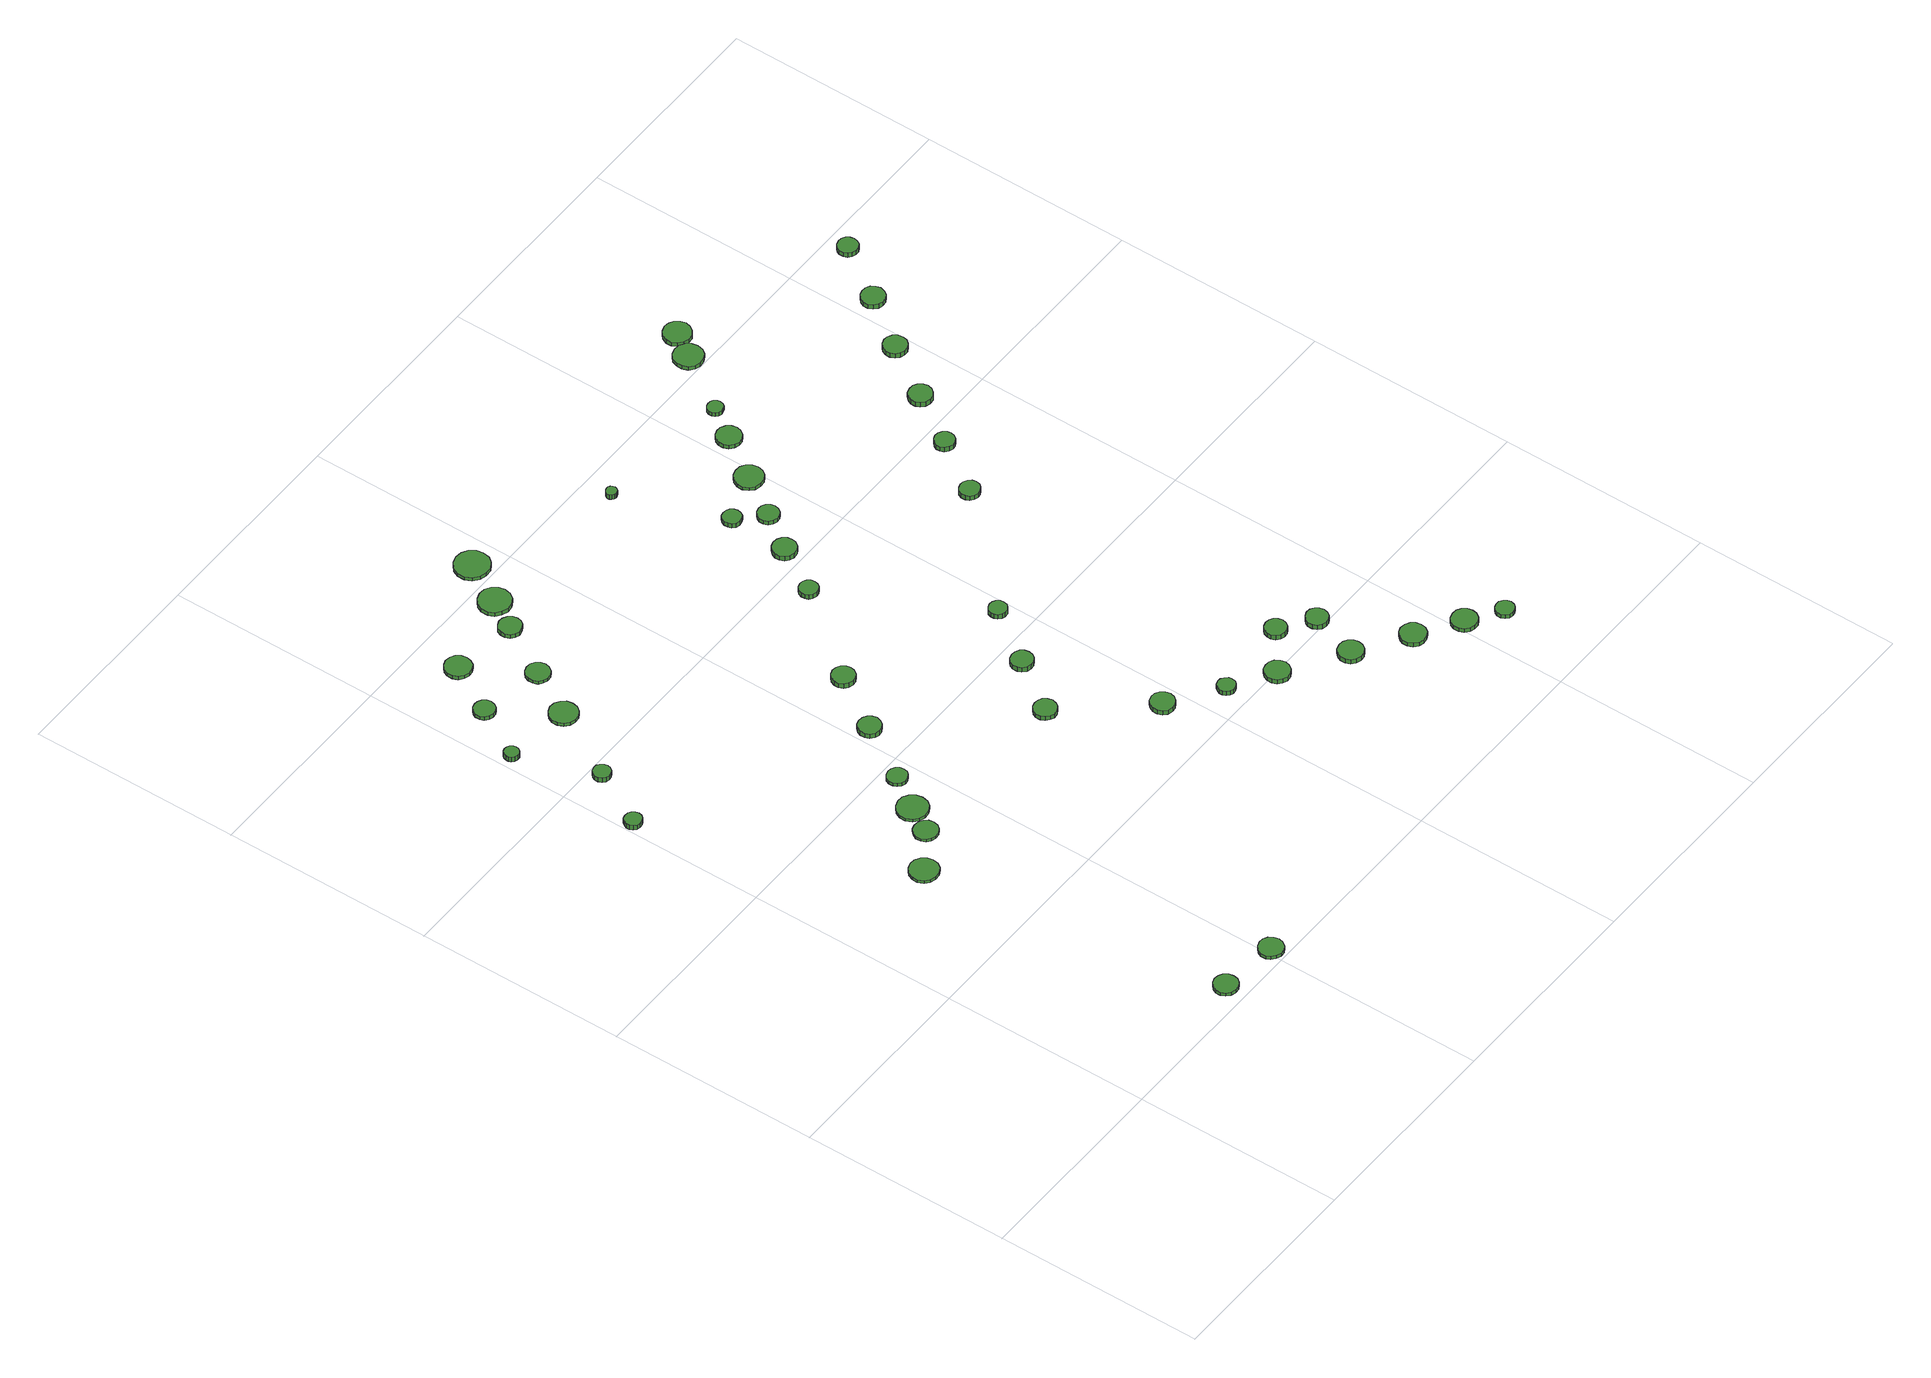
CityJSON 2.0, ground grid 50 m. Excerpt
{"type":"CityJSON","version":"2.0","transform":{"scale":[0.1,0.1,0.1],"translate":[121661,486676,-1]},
"CityObjects":{
"tree1":{"type":"SolitaryVegetationObject","attributes":{"function":"something"},"geometry":[{"type":"MultiSurface","lod":"1","boundaries":[[[0,1,2,3,4,5,6,7,8,9,10,11,12,13,14]],[[15,16,17,18,19,20,21,22,23,24,25,26,27,28,29]],[[0,29,28,1]],[[1,28,27,2]],[[2,27,26,3]],[[3,26,25,4]],[[4,25,24,5]],[[5,24,23,6]],[[6,23,22,7]],[[7,22,21,8]],[[8,21,20,9]],[[9,20,19,10]],[[10,19,18,11]],[[11,18,17,12]],[[12,17,16,13]],[[13,16,15,14]],[[14,15,29,0]]]}]},
"tree2":{"type":"SolitaryVegetationObject","attributes":{"function":"something"},"geometry":[{"type":"MultiSurface","lod":"1","boundaries":[[[30,31,32,33,34,35,36,37,38,39,40,41,42,43,44]],[[45,46,47,48,49,50,51,52,53,54,55,56,57,58,59]],[[30,59,58,31]],[[31,58,57,32]],[[32,57,56,33]],[[33,56,55,34]],[[34,55,54,35]],[[35,54,53,36]],[[36,53,52,37]],[[37,52,51,38]],[[38,51,50,39]],[[39,50,49,40]],[[40,49,48,41]],[[41,48,47,42]],[[42,47,46,43]],[[43,46,45,44]],[[44,45,59,30]]]}]},
"tree3":{"type":"SolitaryVegetationObject","attributes":{"function":"something"},"geometry":[{"type":"MultiSurface","lod":"1","boundaries":[[[60,61,62,63,64,65,66,67,68,69,70,71,72,73,74]],[[75,76,77,78,79,80,81,82,83,84,85,86,87,88,89]],[[60,89,88,61]],[[61,88,87,62]],[[62,87,86,63]],[[63,86,85,64]],[[64,85,84,65]],[[65,84,83,66]],[[66,83,82,67]],[[67,82,81,68]],[[68,81,80,69]],[[69,80,79,70]],[[70,79,78,71]],[[71,78,77,72]],[[72,77,76,73]],[[73,76,75,74]],[[74,75,89,60]]]}]},
"tree4":{"type":"SolitaryVegetationObject","attributes":{"function":"something"},"geometry":[{"type":"MultiSurface","lod":"1","boundaries":[[[90,91,92,93,94,95,96,97,98,99,100,101,102,103,104]],[[105,106,107,108,109,110,111,112,113,114,115,116,117,118,119]],[[90,119,118,91]],[[91,118,117,92]],[[92,117,116,93]],[[93,116,115,94]],[[94,115,114,95]],[[95,114,113,96]],[[96,113,112,97]],[[97,112,111,98]],[[98,111,110,99]],[[99,110,109,100]],[[100,109,108,101]],[[101,108,107,102]],[[102,107,106,103]],[[103,106,105,104]],[[104,105,119,90]]]}]},
"tree5":{"type":"SolitaryVegetationObject","attributes":{"function":"something"},"geometry":[{"type":"MultiSurface","lod":"1","boundaries":[[[120,121,122,123,124,125,126,127,128,129,130,131,132,133,134]],[[135,136,137,138,139,140,141,142,143,144,145,146,147,148,149]],[[120,149,148,121]],[[121,148,147,122]],[[122,147,146,123]],[[123,146,145,124]],[[124,145,144,125]],[[125,144,143,126]],[[126,143,142,127]],[[127,142,141,128]],[[128,141,140,129]],[[129,140,139,130]],[[130,139,138,131]],[[131,138,137,132]],[[132,137,136,133]],[[133,136,135,134]],[[134,135,149,120]]]}]},
"tree6":{"type":"SolitaryVegetationObject","attributes":{"function":"something"},"geometry":[{"type":"MultiSurface","lod":"1","boundaries":[[[150,151,152,153,154,155,156,157,158,159,160,161,162,163,164]],[[165,166,167,168,169,170,171,172,173,174,175,176,177,178,179]],[[150,179,178,151]],[[151,178,177,152]],[[152,177,176,153]],[[153,176,175,154]],[[154,175,174,155]],[[155,174,173,156]],[[156,173,172,157]],[[157,172,171,158]],[[158,171,170,159]],[[159,170,169,160]],[[160,169,168,161]],[[161,168,167,162]],[[162,167,166,163]],[[163,166,165,164]],[[164,165,179,150]]]}]},
"tree7":{"type":"SolitaryVegetationObject","attributes":{"function":"something"},"geometry":[{"type":"MultiSurface","lod":"1","boundaries":[[[180,181,182,183,184,185,186,187,188,189,190,191,192,193,194]],[[195,196,197,198,199,200,201,202,203,204,205,206,207,208,209]],[[180,209,208,181]],[[181,208,207,182]],[[182,207,206,183]],[[183,206,205,184]],[[184,205,204,185]],[[185,204,203,186]],[[186,203,202,187]],[[187,202,201,188]],[[188,201,200,189]],[[189,200,199,190]],[[190,199,198,191]],[[191,198,197,192]],[[192,197,196,193]],[[193,196,195,194]],[[194,195,209,180]]]}]},
"tree8":{"type":"SolitaryVegetationObject","attributes":{"function":"something"},"geometry":[{"type":"MultiSurface","lod":"1","boundaries":[[[210,211,212,213,214,215,216,217,218,219,220,221,222,223,224]],[[225,226,227,228,229,230,231,232,233,234,235,236,237,238,239]],[[210,239,238,211]],[[211,238,237,212]],[[212,237,236,213]],[[213,236,235,214]],[[214,235,234,215]],[[215,234,233,216]],[[216,233,232,217]],[[217,232,231,218]],[[218,231,230,219]],[[219,230,229,220]],[[220,229,228,221]],[[221,228,227,222]],[[222,227,226,223]],[[223,226,225,224]],[[224,225,239,210]]]}]},
"tree9":{"type":"SolitaryVegetationObject","attributes":{"function":"something"},"geometry":[{"type":"MultiSurface","lod":"1","boundaries":[[[240,241,242,243,244,245,246,247,248,249,250,251,252,253,254]],[[255,256,257,258,259,260,261,262,263,264,265,266,267,268,269]],[[240,269,268,241]],[[241,268,267,242]],[[242,267,266,243]],[[243,266,265,244]],[[244,265,264,245]],[[245,264,263,246]],[[246,263,262,247]],[[247,262,261,248]],[[248,261,260,249]],[[249,260,259,250]],[[250,259,258,251]],[[251,258,257,252]],[[252,257,256,253]],[[253,256,255,254]],[[254,255,269,240]]]}]},
"tree10":{"type":"SolitaryVegetationObject","attributes":{"function":"something"},"geometry":[{"type":"MultiSurface","lod":"1","boundaries":[[[270,271,272,273,274,275,276,277,278,279,280,281,282,283,284]],[[285,286,287,288,289,290,291,292,293,294,295,296,297,298,299]],[[270,299,298,271]],[[271,298,297,272]],[[272,297,296,273]],[[273,296,295,274]],[[274,295,294,275]],[[275,294,293,276]],[[276,293,292,277]],[[277,292,291,278]],[[278,291,290,279]],[[279,290,289,280]],[[280,289,288,281]],[[281,288,287,282]],[[282,287,286,283]],[[283,286,285,284]],[[284,285,299,270]]]}]},
"tree11":{"type":"SolitaryVegetationObject","attributes":{"function":"something"},"geometry":[{"type":"MultiSurface","lod":"1","boundaries":[[[300,301,302,303,304,305,306,307,308,309,310,311,312,313,314]],[[315,316,317,318,319,320,321,322,323,324,325,326,327,328,329]],[[300,329,328,301]],[[301,328,327,302]],[[302,327,326,303]],[[303,326,325,304]],[[304,325,324,305]],[[305,324,323,306]],[[306,323,322,307]],[[307,322,321,308]],[[308,321,320,309]],[[309,320,319,310]],[[310,319,318,311]],[[311,318,317,312]],[[312,317,316,313]],[[313,316,315,314]],[[314,315,329,300]]]}]},
"tree12":{"type":"SolitaryVegetationObject","attributes":{"function":"something"},"geometry":[{"type":"MultiSurface","lod":"1","boundaries":[[[330,331,332,333,334,335,336,337,338,339,340,341,342,343,344]],[[345,346,347,348,349,350,351,352,353,354,355,356,357,358,359]],[[330,359,358,331]],[[331,358,357,332]],[[332,357,356,333]],[[333,356,355,334]],[[334,355,354,335]],[[335,354,353,336]],[[336,353,352,337]],[[337,352,351,338]],[[338,351,350,339]],[[339,350,349,340]],[[340,349,348,341]],[[341,348,347,342]],[[342,347,346,343]],[[343,346,345,344]],[[344,345,359,330]]]}]},
"tree13":{"type":"SolitaryVegetationObject","attributes":{"function":"something"},"geometry":[{"type":"MultiSurface","lod":"1","boundaries":[[[360,361,362,363,364,365,366,367,368,369,370,371,372,373,374]],[[375,376,377,378,379,380,381,382,383,384,385,386,387,388,389]],[[360,389,388,361]],[[361,388,387,362]],[[362,387,386,363]],[[363,386,385,364]],[[364,385,384,365]],[[365,384,383,366]],[[366,383,382,367]],[[367,382,381,368]],[[368,381,380,369]],[[369,380,379,370]],[[370,379,378,371]],[[371,378,377,372]],[[372,377,376,373]],[[373,376,375,374]],[[374,375,389,360]]]}]},
"tree14":{"type":"SolitaryVegetationObject","attributes":{"function":"something"},"geometry":[{"type":"MultiSurface","lod":"1","boundaries":[[[390,391,392,393,394,395,396,397,398,399,400,401,402,403,404]],[[405,406,407,408,409,410,411,412,413,414,415,416,417,418,419]],[[390,419,418,391]],[[391,418,417,392]],[[392,417,416,393]],[[393,416,415,394]],[[394,415,414,395]],[[395,414,413,396]],[[396,413,412,397]],[[397,412,411,398]],[[398,411,410,399]],[[399,410,409,400]],[[400,409,408,401]],[[401,408,407,402]],[[402,407,406,403]],[[403,406,405,404]],[[404,405,419,390]]]}]},
"tree15":{"type":"SolitaryVegetationObject","attributes":{"function":"something"},"geometry":[{"type":"MultiSurface","lod":"1","boundaries":[[[420,421,422,423,424,425,426,427,428,429,430,431,432,433,434]],[[435,436,437,438,439,440,441,442,443,444,445,446,447,448,449]],[[420,449,448,421]],[[421,448,447,422]],[[422,447,446,423]],[[423,446,445,424]],[[424,445,444,425]],[[425,444,443,426]],[[426,443,442,427]],[[427,442,441,428]],[[428,441,440,429]],[[429,440,439,430]],[[430,439,438,431]],[[431,438,437,432]],[[432,437,436,433]],[[433,436,435,434]],[[434,435,449,420]]]}]},
"tree16":{"type":"SolitaryVegetationObject","attributes":{"function":"something"},"geometry":[{"type":"MultiSurface","lod":"1","boundaries":[[[450,451,452,453,454,455,456,457,458,459,460,461,462,463,464]],[[465,466,467,468,469,470,471,472,473,474,475,476,477,478,479]],[[450,479,478,451]],[[451,478,477,452]],[[452,477,476,453]],[[453,476,475,454]],[[454,475,474,455]],[[455,474,473,456]],[[456,473,472,457]],[[457,472,471,458]],[[458,471,470,459]],[[459,470,469,460]],[[460,469,468,461]],[[461,468,467,462]],[[462,467,466,463]],[[463,466,465,464]],[[464,465,479,450]]]}]},
"tree17":{"type":"SolitaryVegetationObject","attributes":{"function":"something"},"geometry":[{"type":"MultiSurface","lod":"1","boundaries":[[[480,481,482,483,484,485,486,487,488,489,490,491,492,493,494]],[[495,496,497,498,499,500,501,502,503,504,505,506,507,508,509]],[[480,509,508,481]],[[481,508,507,482]],[[482,507,506,483]],[[483,506,505,484]],[[484,505,504,485]],[[485,504,503,486]],[[486,503,502,487]],[[487,502,501,488]],[[488,501,500,489]],[[489,500,499,490]],[[490,499,498,491]],[[491,498,497,492]],[[492,497,496,493]],[[493,496,495,494]],[[494,495,509,480]]]}]},
"tree18":{"type":"SolitaryVegetationObject","attributes":{"function":"something"},"geometry":[{"type":"MultiSurface","lod":"1","boundaries":[[[510,511,512,513,514,515,516,517,518,519,520,521,522,523,524]],[[525,526,527,528,529,530,531,532,533,534,535,536,537,538,539]],[[510,539,538,511]],[[511,538,537,512]],[[512,537,536,513]],[[513,536,535,514]],[[514,535,534,515]],[[515,534,533,516]],[[516,533,532,517]],[[517,532,531,518]],[[518,531,530,519]],[[519,530,529,520]],[[520,529,528,521]],[[521,528,527,522]],[[522,527,526,523]],[[523,526,525,524]],[[524,525,539,510]]]}]},
"tree19":{"type":"SolitaryVegetationObject","attributes":{"function":"something"},"geometry":[{"type":"MultiSurface","lod":"1","boundaries":[[[540,541,542,543,544,545,546,547,548,549,550,551,552,553,554]],[[555,556,557,558,559,560,561,562,563,564,565,566,567,568,569]],[[540,569,568,541]],[[541,568,567,542]],[[542,567,566,543]],[[543,566,565,544]],[[544,565,564,545]],[[545,564,563,546]],[[546,563,562,547]],[[547,562,561,548]],[[548,561,560,549]],[[549,560,559,550]],[[550,559,558,551]],[[551,558,557,552]],[[552,557,556,553]],[[553,556,555,554]],[[554,555,569,540]]]}]},
"tree20":{"type":"SolitaryVegetationObject","attributes":{"function":"something"},"geometry":[{"type":"MultiSurface","lod":"1","boundaries":[[[570,571,572,573,574,575,576,577,578,579,580,581,582,583,584]],[[585,586,587,588,589,590,591,592,593,594,595,596,597,598,599]],[[570,599,598,571]],[[571,598,597,572]],[[572,597,596,573]],[[573,596,595,574]],[[574,595,594,575]],[[575,594,593,576]],[[576,593,592,577]],[[577,592,591,578]],[[578,591,590,579]],[[579,590,589,580]],[[580,589,588,581]],[[581,588,587,582]],[[582,587,586,583]],[[583,586,585,584]],[[584,585,599,570]]]}]},
"tree21":{"type":"SolitaryVegetationObject","attributes":{"function":"something"},"geometry":[{"type":"MultiSurface","lod":"1","boundaries":[[[600,601,602,603,604,605,606,607,608,609,610,611,612,613,614]],[[615,616,617,618,619,620,621,622,623,624,625,626,627,628,629]],[[600,629,628,601]],[[601,628,627,602]],[[602,627,626,603]],[[603,626,625,604]],[[604,625,624,605]],[[605,624,623,606]],[[606,623,622,607]],[[607,622,621,608]],[[608,621,620,609]],[[609,620,619,610]],[[610,619,618,611]],[[611,618,617,612]],[[612,617,616,613]],[[613,616,615,614]],[[614,615,629,600]]]}]},
"tree22":{"type":"SolitaryVegetationObject","attributes":{"function":"something"},"geometry":[{"type":"MultiSurface","lod":"1","boundaries":[[[630,631,632,633,634,635,636,637,638,639,640,641,642,643,644]],[[645,646,647,648,649,650,651,652,653,654,655,656,657,658,659]],[[630,659,658,631]],[[631,658,657,632]],[[632,657,656,633]],[[633,656,655,634]],[[634,655,654,635]],[[635,654,653,636]],[[636,653,652,637]],[[637,652,651,638]],[[638,651,650,639]],[[639,650,649,640]],[[640,649,648,641]],[[641,648,647,642]],[[642,647,646,643]],[[643,646,645,644]],[[644,645,659,630]]]}]},
"tree23":{"type":"SolitaryVegetationObject","attributes":{"function":"something"},"geometry":[{"type":"MultiSurface","lod":"1","boundaries":[[[660,661,662,663,664,665,666,667,668,669,670,671,672,673,674]],[[675,676,677,678,679,680,681,682,683,684,685,686,687,688,689]],[[660,689,688,661]],[[661,688,687,662]],[[662,687,686,663]],[[663,686,685,664]],[[664,685,684,665]],[[665,684,683,666]],[[666,683,682,667]],[[667,682,681,668]],[[668,681,680,669]],[[669,680,679,670]],[[670,679,678,671]],[[671,678,677,672]],[[672,677,676,673]],[[673,676,675,674]],[[674,675,689,660]]]}]},
"tree24":{"type":"SolitaryVegetationObject","attributes":{"function":"something"},"geometry":[{"type":"MultiSurface","lod":"1","boundaries":[[[690,691,692,693,694,695,696,697,698,699,700,701,702,703,704]],[[705,706,707,708,709,710,711,712,713,714,715,716,717,718,719]],[[690,719,718,691]],[[691,718,717,692]],[[692,717,716,693]],[[693,716,715,694]],[[694,715,714,695]],[[695,714,713,696]],[[696,713,712,697]],[[697,712,711,698]],[[698,711,710,699]],[[699,710,709,700]],[[700,709,708,701]],[[701,708,707,702]],[[702,707,706,703]],[[703,706,705,704]],[[704,705,719,690]]]}]},
"tree25":{"type":"SolitaryVegetationObject","attributes":{"function":"something"},"geometry":[{"type":"MultiSurface","lod":"1","boundaries":[[[720,721,722,723,724,725,726,727,728,729,730,731,732,733,734]],[[735,736,737,738,739,740,741,742,743,744,745,746,747,748,749]],[[720,749,748,721]],[[721,748,747,722]],[[722,747,746,723]],[[723,746,745,724]],[[724,745,744,725]],[[725,744,743,726]],[[726,743,742,727]],[[727,742,741,728]],[[728,741,740,729]],[[729,740,739,730]],[[730,739,738,731]],[[731,738,737,732]],[[732,737,736,733]],[[733,736,735,734]],[[734,735,749,720]]]}]},
"tree26":{"type":"SolitaryVegetationObject","attributes":{"function":"something"},"geometry":[{"type":"MultiSurface","lod":"1","boundaries":[[[750,751,752,753,754,755,756,757,758,759,760,761,762,763,764]],[[765,766,767,768,769,770,771,772,773,774,775,776,777,778,779]],[[750,779,778,751]],[[751,778,777,752]],[[752,777,776,753]],[[753,776,775,754]],[[754,775,774,755]],[[755,774,773,756]],[[756,773,772,757]],[[757,772,771,758]],[[758,771,770,759]],[[759,770,769,760]],[[760,769,768,761]],[[761,768,767,762]],[[762,767,766,763]],[[763,766,765,764]],[[764,765,779,750]]]}]},
"tree27":{"type":"SolitaryVegetationObject","attributes":{"function":"something"},"geometry":[{"type":"MultiSurface","lod":"1","boundaries":[[[780,781,782,783,784,785,786,787,788,789,790,791,792,793,794]],[[795,796,797,798,799,800,801,802,803,804,805,806,807,808,809]],[[780,809,808,781]],[[781,808,807,782]],[[782,807,806,783]],[[783,806,805,784]],[[784,805,804,785]],[[785,804,803,786]],[[786,803,802,787]],[[787,802,801,788]],[[788,801,800,789]],[[789,800,799,790]],[[790,799,798,791]],[[791,798,797,792]],[[792,797,796,793]],[[793,796,795,794]],[[794,795,809,780]]]}]},
"tree28":{"type":"SolitaryVegetationObject","attributes":{"function":"something"},"geometry":[{"type":"MultiSurface","lod":"1","boundaries":[[[810,811,812,813,814,815,816,817,818,819,820,821,822,823,824]],[[825,826,827,828,829,830,831,832,833,834,835,836,837,838,839]],[[810,839,838,811]],[[811,838,837,812]],[[812,837,836,813]],[[813,836,835,814]],[[814,835,834,815]],[[815,834,833,816]],[[816,833,832,817]],[[817,832,831,818]],[[818,831,830,819]],[[819,830,829,820]],[[820,829,828,821]],[[821,828,827,822]],[[822,827,826,823]],[[823,826,825,824]],[[824,825,839,810]]]}]},
"tree29":{"type":"SolitaryVegetationObject","attributes":{"function":"something"},"geometry":[{"type":"MultiSurface","lod":"1","boundaries":[[[840,841,842,843,844,845,846,847,848,849,850,851,852,853,854]],[[855,856,857,858,859,860,861,862,863,864,865,866,867,868,869]],[[840,869,868,841]],[[841,868,867,842]],[[842,867,866,843]],[[843,866,865,844]],[[844,865,864,845]],[[845,864,863,846]],[[846,863,862,847]],[[847,862,861,848]],[[848,861,860,849]],[[849,860,859,850]],[[850,859,858,851]],[[851,858,857,852]],[[852,857,856,853]],[[853,856,855,854]],[[854,855,869,840]]]}]},
"tree30":{"type":"SolitaryVegetationObject","attributes":{"function":"something"},"geometry":[{"type":"MultiSurface","lod":"1","boundaries":[[[870,871,872,873,874,875,876,877,878,879,880,881,882,883,884]],[[885,886,887,888,889,890,891,892,893,894,895,896,897,898,899]],[[870,899,898,871]],[[871,898,897,872]],[[872,897,896,873]],[[873,896,895,874]],[[874,895,894,875]],[[875,894,893,876]],[[876,893,892,877]],[[877,892,891,878]],[[878,891,890,879]],[[879,890,889,880]],[[880,889,888,881]],[[881,888,887,882]],[[882,887,886,883]],[[883,886,885,884]],[[884,885,899,870]]]}]},
"tree31":{"type":"SolitaryVegetationObject","attributes":{"function":"something"},"geometry":[{"type":"MultiSurface","lod":"1","boundaries":[[[900,901,902,903,904,905,906,907,908,909,910,911,912,913,914]],[[915,916,917,918,919,920,921,922,923,924,925,926,927,928,929]],[[900,929,928,901]],[[901,928,927,902]],[[902,927,926,903]],[[903,926,925,904]],[[904,925,924,905]],[[905,924,923,906]],[[906,923,922,907]],[[907,922,921,908]],[[908,921,920,909]],[[909,920,919,910]],[[910,919,918,911]],[[911,918,917,912]],[[912,917,916,913]],[[913,916,915,914]],[[914,915,929,900]]]}]},
"tree32":{"type":"SolitaryVegetationObject","attributes":{"function":"something"},"geometry":[{"type":"MultiSurface","lod":"1","boundaries":[[[930,931,932,933,934,935,936,937,938,939,940,941,942,943,944]],[[945,946,947,948,949,950,951,952,953,954,955,956,957,958,959]],[[930,959,958,931]],[[931,958,957,932]],[[932,957,956,933]],[[933,956,955,934]],[[934,955,954,935]],[[935,954,953,936]],[[936,953,952,937]],[[937,952,951,938]],[[938,951,950,939]],[[939,950,949,940]],[[940,949,948,941]],[[941,948,947,942]],[[942,947,946,943]],[[943,946,945,944]],[[944,945,959,930]]]}]},
"tree33":{"type":"SolitaryVegetationObject","attributes":{"function":"something"},"geometry":[{"type":"MultiSurface","lod":"1","boundaries":[[[960,961,962,963,964,965,966,967,968,969,970,971,972,973,974]],[[975,976,977,978,979,980,981,982,983,984,985,986,987,988,989]],[[960,989,988,961]],[[961,988,987,962]],[[962,987,986,963]],[[963,986,985,964]],[[964,985,984,965]],[[965,984,983,966]],[[966,983,982,967]],[[967,982,981,968]],[[968,981,980,969]],[[969,980,979,970]],[[970,979,978,971]],[[971,978,977,972]],[[972,977,976,973]],[[973,976,975,974]],[[974,975,989,960]]]}]},
"tree34":{"type":"SolitaryVegetationObject","attributes":{"function":"something"},"geometry":[{"type":"MultiSurface","lod":"1","boundaries":[[[990,991,992,993,994,995,996,997,998,999,1000,1001,1002,1003,1004]],[[1005,1006,1007,1008,1009,1010,1011,1012,1013,1014,1015,1016,1017,1018,1019]],[[990,1019,1018,991]],[[991,1018,1017,992]],[[992,1017,1016,993]],[[993,1016,1015,994]],[[994,1015,1014,995]],[[995,1014,1013,996]],[[996,1013,1012,997]],[[997,1012,1011,998]],[[998,1011,1010,999]],[[999,1010,1009,1000]],[[1000,1009,1008,1001]],[[1001,1008,1007,1002]],[[1002,1007,1006,1003]],[[1003,1006,1005,1004]],[[1004,1005,1019,990]]]}]},
"tree35":{"type":"SolitaryVegetationObject","attributes":{"function":"something"},"geometry":[{"type":"MultiSurface","lod":"1","boundaries":[[[1020,1021,1022,1023,1024,1025,1026,1027,1028,1029,1030,1031,1032,1033,1034]],[[1035,1036,1037,1038,1039,1040,1041,1042,1043,1044,1045,1046,1047,1048,1049]],[[1020,1049,1048,1021]],[[1021,1048,1047,1022]],[[1022,1047,1046,1023]],[[1023,1046,1045,1024]],[[1024,1045,1044,1025]],[[1025,1044,1043,1026]],[[1026,1043,1042,1027]],[[1027,1042,1041,1028]],[[1028,1041,1040,1029]],[[1029,1040,1039,1030]],[[1030,1039,1038,1031]],[[1031,1038,1037,1032]],[[1032,1037,1036,1033]],[[1033,1036,1035,1034]],[[1034,1035,1049,1020]]]}]},
"tree36":{"type":"SolitaryVegetationObject","attributes":{"function":"something"},"geometry":[{"type":"MultiSurface","lod":"1","boundaries":[[[1050,1051,1052,1053,1054,1055,1056,1057,1058,1059,1060,1061,1062,1063,1064]],[[1065,1066,1067,1068,1069,1070,1071,1072,1073,1074,1075,1076,1077,1078,1079]],[[1050,1079,1078,1051]],[[1051,1078,1077,1052]],[[1052,1077,1076,1053]],[[1053,1076,1075,1054]],[[1054,1075,1074,1055]],[[1055,1074,1073,1056]],[[1056,1073,1072,1057]],[[1057,1072,1071,1058]],[[1058,1071,1070,1059]],[[1059,1070,1069,1060]],[[1060,1069,1068,1061]],[[1061,1068,1067,1062]],[[1062,1067,1066,1063]],[[1063,1066,1065,1064]],[[1064,1065,1079,1050]]]}]},
"tree37":{"type":"SolitaryVegetationObject","attributes":{"function":"something"},"geometry":[{"type":"MultiSurface","lod":"1","boundaries":[[[1080,1081,1082,1083,1084,1085,1086,1087,1088,1089,1090,1091,1092,1093,1094]],[[1095,1096,1097,1098,1099,1100,1101,1102,1103,1104,1105,1106,1107,1108,1109]],[[1080,1109,1108,1081]],[[1081,1108,1107,1082]],[[1082,1107,1106,1083]],[[1083,1106,1105,1084]],[[1084,1105,1104,1085]],[[1085,1104,1103,1086]],[[1086,1103,1102,1087]],[[1087,1102,1101,1088]],[[1088,1101,1100,1089]],[[1089,1100,1099,1090]],[[1090,1099,1098,1091]],[[1091,1098,1097,1092]],[[1092,1097,1096,1093]],[[1093,1096,1095,1094]],[[1094,1095,1109,1080]]]}]},
"tree38":{"type":"SolitaryVegetationObject","attributes":{"function":"something"},"geometry":[{"type":"MultiSurface","lod":"1","boundaries":[[[1110,1111,1112,1113,1114,1115,1116,1117,1118,1119,1120,1121,1122,1123,1124]],[[1125,1126,1127,1128,1129,1130,1131,1132,1133,1134,1135,1136,1137,1138,1139]],[[1110,1139,1138,1111]],[[1111,1138,1137,1112]],[[1112,1137,1136,1113]],[[1113,1136,1135,1114]],[[1114,1135,1134,1115]],[[1115,1134,1133,1116]],[[1116,1133,1132,1117]],[[1117,1132,1131,1118]],[[1118,1131,1130,1119]],[[1119,1130,1129,1120]],[[1120,1129,1128,1121]],[[1121,1128,1127,1122]],[[1122,1127,1126,1123]],[[1123,1126,1125,1124]],[[1124,1125,1139,1110]]]}]},
"tree39":{"type":"SolitaryVegetationObject","attributes":{"function":"something"},"geometry":[{"type":"MultiSurface","lod":"1","boundaries":[[[1140,1141,1142,1143,1144,1145,1146,1147,1148,1149,1150,1151,1152,1153,1154]],[[1155,1156,1157,1158,1159,1160,1161,1162,1163,1164,1165,1166,1167,1168,1169]],[[1140,1169,1168,1141]],[[1141,1168,1167,1142]],[[1142,1167,1166,1143]],[[1143,1166,1165,1144]],[[1144,1165,1164,1145]],[[1145,1164,1163,1146]],[[1146,1163,1162,1147]],[[1147,1162,1161,1148]],[[1148,1161,1160,1149]],[[1149,1160,1159,1150]],[[1150,1159,1158,1151]],[[1151,1158,1157,1152]],[[1152,1157,1156,1153]],[[1153,1156,1155,1154]],[[1154,1155,1169,1140]]]}]},
"tree40":{"type":"SolitaryVegetationObject","attributes":{"function":"something"},"geometry":[{"type":"MultiSurface","lod":"1","boundaries":[[[1170,1171,1172,1173,1174,1175,1176,1177,1178,1179,1180,1181,1182,1183,1184]],[[1185,1186,1187,1188,1189,1190,1191,1192,1193,1194,1195,1196,1197,1198,1199]],[[1170,1199,1198,1171]],[[1171,1198,1197,1172]],[[1172,1197,1196,1173]],[[1173,1196,1195,1174]],[[1174,1195,1194,1175]],[[1175,1194,1193,1176]],[[1176,1193,1192,1177]],[[1177,1192,1191,1178]],[[1178,1191,1190,1179]],[[1179,1190,1189,1180]],[[1180,1189,1188,1181]],[[1181,1188,1187,1182]],[[1182,1187,1186,1183]],[[1183,1186,1185,1184]],[[1184,1185,1199,1170]]]}]},
"tree41":{"type":"SolitaryVegetationObject","attributes":{"function":"something"},"geometry":[{"type":"MultiSurface","lod":"1","boundaries":[[[1200,1201,1202,1203,1204,1205,1206,1207,1208,1209,1210,1211,1212,1213,1214]],[[1215,1216,1217,1218,1219,1220,1221,1222,1223,1224,1225,1226,1227,1228,1229]],[[1200,1229,1228,1201]],[[1201,1228,1227,1202]],[[1202,1227,1226,1203]],[[1203,1226,1225,1204]],[[1204,1225,1224,1205]],[[1205,1224,1223,1206]],[[1206,1223,1222,1207]],[[1207,1222,1221,1208]],[[1208,1221,1220,1209]],[[1209,1220,1219,1210]],[[1210,1219,1218,1211]],[[1211,1218,1217,1212]],[[1212,1217,1216,1213]],[[1213,1216,1215,1214]],[[1214,1215,1229,1200]]]}]},
"tree42":{"type":"SolitaryVegetationObject","attributes":{"function":"something"},"geometry":[{"type":"MultiSurface","lod":"1","boundaries":[[[1230,1231,1232,1233,1234,1235,1236,1237,1238,1239,1240,1241,1242,1243,1244]],[[1245,1246,1247,1248,1249,1250,1251,1252,1253,1254,1255,1256,1257,1258,1259]],[[1230,1259,1258,1231]],[[1231,1258,1257,1232]],[[1232,1257,1256,1233]],[[1233,1256,1255,1234]],[[1234,1255,1254,1235]],[[1235,1254,1253,1236]],[[1236,1253,1252,1237]],[[1237,1252,1251,1238]],[[1238,1251,1250,1239]],[[1239,1250,1249,1240]],[[1240,1249,1248,1241]],[[1241,1248,1247,1242]],[[1242,1247,1246,1243]],[[1243,1246,1245,1244]],[[1244,1245,1259,1230]]]}]},
"tree43":{"type":"SolitaryVegetationObject","attributes":{"function":"something"},"geometry":[{"type":"MultiSurface","lod":"1","boundaries":[[[1260,1261,1262,1263,1264,1265,1266,1267,1268,1269,1270,1271,1272,1273,1274]],[[1275,1276,1277,1278,1279,1280,1281,1282,1283,1284,1285,1286,1287,1288,1289]],[[1260,1289,1288,1261]],[[1261,1288,1287,1262]],[[1262,1287,1286,1263]],[[1263,1286,1285,1264]],[[1264,1285,1284,1265]],[[1265,1284,1283,1266]],[[1266,1283,1282,1267]],[[1267,1282,1281,1268]],[[1268,1281,1280,1269]],[[1269,1280,1279,1270]],[[1270,1279,1278,1271]],[[1271,1278,1277,1272]],[[1272,1277,1276,1273]],[[1273,1276,1275,1274]],[[1274,1275,1289,1260]]]}]},
"tree44":{"type":"SolitaryVegetationObject","attributes":{"function":"something"},"geometry":[{"type":"MultiSurface","lod":"1","boundaries":[[[1290,1291,1292,1293,1294,1295,1296,1297,1298,1299,1300,1301,1302,1303,1304]],[[1305,1306,1307,1308,1309,1310,1311,1312,1313,1314,1315,1316,1317,1318,1319]],[[1290,1319,1318,1291]],[[1291,1318,1317,1292]],[[1292,1317,1316,1293]],[[1293,1316,1315,1294]],[[1294,1315,1314,1295]],[[1295,1314,1313,1296]],[[1296,1313,1312,1297]],[[1297,1312,1311,1298]],[[1298,1311,1310,1299]],[[1299,1310,1309,1300]],[[1300,1309,1308,1301]],[[1301,1308,1307,1302]],[[1302,1307,1306,1303]],[[1303,1306,1305,1304]],[[1304,1305,1319,1290]]]}]},
"tree45":{"type":"SolitaryVegetationObject","attributes":{"function":"something"},"geometry":[{"type":"MultiSurface","lod":"1","boundaries":[[[1320,1321,1322,1323,1324,1325,1326,1327,1328,1329,1330,1331,1332,1333,1334]],[[1335,1336,1337,1338,1339,1340,1341,1342,1343,1344,1345,1346,1347,1348,1349]],[[1320,1349,1348,1321]],[[1321,1348,1347,1322]],[[1322,1347,1346,1323]],[[1323,1346,1345,1324]],[[1324,1345,1344,1325]],[[1325,1344,1343,1326]],[[1326,1343,1342,1327]],[[1327,1342,1341,1328]],[[1328,1341,1340,1329]],[[1329,1340,1339,1330]],[[1330,1339,1338,1331]],[[1331,1338,1337,1332]],[[1332,1337,1336,1333]],[[1333,1336,1335,1334]],[[1334,1335,1349,1320]]]}]},
"tree46":{"type":"SolitaryVegetationObject","attributes":{"function":"something"},"geometry":[{"type":"MultiSurface","lod":"1","boundaries":[[[1350,1351,1352,1353,1354,1355,1356,1357,1358,1359,1360,1361,1362,1363,1364]],[[1365,1366,1367,1368,1369,1370,1371,1372,1373,1374,1375,1376,1377,1378,1379]],[[1350,1379,1378,1351]],[[1351,1378,1377,1352]],[[1352,1377,1376,1353]],[[1353,1376,1375,1354]],[[1354,1375,1374,1355]],[[1355,1374,1373,1356]],[[1356,1373,1372,1357]],[[1357,1372,1371,1358]],[[1358,1371,1370,1359]],[[1359,1370,1369,1360]],[[1360,1369,1368,1361]],[[1361,1368,1367,1362]],[[1362,1367,1366,1363]],[[1363,1366,1365,1364]],[[1364,1365,1379,1350]]]}]}
},
"vertices":[
[397,49,17],[395,60,17],[388,70,17],[378,75,17],[366,77,17],[355,73,17],[346,65,17],[341,55,17],[341,43,17],[346,32,17],[355,24,17],[366,21,17],[378,22,17],[388,28,17],[395,37,17],[395,37,8],[388,28,8],[378,22,8],[366,21,8],[355,24,8],[346,32,8],[341,43,8],[341,55,8],[346,65,8],[355,73,8],[366,77,8],[378,75,8],[388,70,8],[395,60,8],[397,49,8],
[42,1334,24],[40,1342,24],[35,1349,24],[28,1353,24],[19,1354,24],[11,1352,24],[5,1346,24],[1,1338,24],[1,1330,24],[5,1322,24],[11,1316,24],[19,1314,24],[28,1315,24],[35,1319,24],[40,1326,24],[40,1326,11],[35,1319,11],[28,1315,11],[19,1314,11],[11,1316,11],[5,1322,11],[1,1330,11],[1,1338,11],[5,1346,11],[11,1352,11],[19,1354,11],[28,1353,11],[35,1349,11],[40,1342,11],[42,1334,11],
[300,757,17],[297,771,17],[289,782,17],[276,789,17],[263,791,17],[249,786,17],[239,777,17],[233,764,17],[233,750,17],[239,737,17],[249,728,17],[263,724,17],[276,725,17],[289,732,17],[297,743,17],[297,743,9],[289,732,9],[276,725,9],[263,724,9],[249,728,9],[239,737,9],[233,750,9],[233,764,9],[239,777,9],[249,786,9],[263,791,9],[276,789,9],[289,782,9],[297,771,9],[300,757,9],
[540,34,17],[537,46,17],[530,56,17],[520,62,17],[508,63,17],[497,59,17],[488,51,17],[483,40,17],[483,28,17],[488,18,17],[497,10,17],[508,6,17],[520,7,17],[530,13,17],[537,23,17],[537,23,8],[530,13,8],[520,7,8],[508,6,8],[497,10,8],[488,18,8],[483,28,8],[483,40,8],[488,51,8],[497,59,8],[508,63,8],[520,62,8],[530,56,8],[537,46,8],[540,34,8],
[50,1658,20],[48,1665,20],[44,1671,20],[38,1674,20],[31,1675,20],[24,1673,20],[18,1668,20],[16,1661,20],[16,1654,20],[18,1648,20],[24,1643,20],[31,1641,20],[38,1641,20],[44,1645,20],[48,1651,20],[48,1651,7],[44,1645,7],[38,1641,7],[31,1641,7],[24,1643,7],[18,1648,7],[16,1654,7],[16,1661,7],[18,1668,7],[24,1673,7],[31,1675,7],[38,1674,7],[44,1671,7],[48,1665,7],[50,1658,7],
[115,1468,25],[113,1476,25],[108,1483,25],[101,1488,25],[92,1488,25],[84,1486,25],[78,1480,25],[74,1472,25],[74,1464,25],[78,1456,25],[84,1450,25],[92,1448,25],[101,1449,25],[108,1453,25],[113,1460,25],[113,1460,12],[108,1453,12],[101,1449,12],[92,1448,12],[84,1450,12],[78,1456,12],[74,1464,12],[74,1472,12],[78,1480,12],[84,1486,12],[92,1488,12],[101,1488,12],[108,1483,12],[113,1476,12],[115,1468,12],
[391,822,15],[389,834,15],[382,843,15],[372,849,15],[360,850,15],[349,847,15],[340,839,15],[335,828,15],[335,816,15],[340,805,15],[349,798,15],[360,794,15],[372,795,15],[382,801,15],[389,811,15],[389,811,8],[382,801,8],[372,795,8],[360,794,8],[349,798,8],[340,805,8],[335,816,8],[335,828,8],[340,839,8],[349,847,8],[360,850,8],[372,849,8],[382,843,8],[389,834,8],[391,822,8],
[128,1780,17],[126,1790,17],[120,1798,17],[111,1803,17],[101,1804,17],[91,1801,17],[83,1794,17],[79,1785,17],[79,1774,17],[83,1765,17],[91,1758,17],[101,1755,17],[111,1756,17],[120,1761,17],[126,1770,17],[126,1770,7],[120,1761,7],[111,1756,7],[101,1755,7],[91,1758,7],[83,1765,7],[79,1774,7],[79,1785,7],[83,1794,7],[91,1801,7],[101,1804,7],[111,1803,7],[120,1798,7],[126,1790,7],[128,1780,7],
[435,883,16],[432,898,16],[423,910,16],[410,918,16],[395,919,16],[381,914,16],[370,904,16],[364,891,16],[364,876,16],[370,862,16],[381,852,16],[395,847,16],[410,849,16],[423,856,16],[432,868,16],[432,868,8],[423,856,8],[410,849,8],[395,847,8],[381,852,8],[370,862,8],[364,876,8],[364,891,8],[370,904,8],[381,914,8],[395,919,8],[410,918,8],[423,910,8],[432,898,8],[435,883,8],
[225,1639,16],[223,1652,16],[214,1663,16],[203,1670,16],[189,1672,16],[176,1667,16],[166,1658,16],[160,1646,16],[160,1632,16],[166,1619,16],[176,1610,16],[189,1606,16],[203,1607,16],[214,1614,16],[223,1625,16],[223,1625,8],[214,1614,8],[203,1607,8],[189,1606,8],[176,1610,8],[166,1619,8],[160,1632,8],[160,1646,8],[166,1658,8],[176,1667,8],[189,1672,8],[203,1670,8],[214,1663,8],[223,1652,8],[225,1639,8],
[203,1897,16],[200,1910,16],[193,1920,16],[182,1926,16],[169,1928,16],[157,1924,16],[147,1915,16],[142,1904,16],[142,1891,16],[147,1879,16],[157,1871,16],[169,1867,16],[182,1868,16],[193,1874,16],[200,1885,16],[200,1885,6],[193,1874,6],[182,1868,6],[169,1867,6],[157,1871,6],[147,1879,6],[142,1891,6],[142,1904,6],[147,1915,6],[157,1924,6],[169,1928,6],[182,1926,6],[193,1920,6],[200,1910,6],[203,1897,6],
[478,963,17],[476,972,17],[470,980,17],[461,985,17],[452,986,17],[442,983,17],[435,977,17],[431,968,17],[431,958,17],[435,949,17],[442,942,17],[452,939,17],[461,940,17],[470,945,17],[476,953,17],[476,953,8],[470,945,8],[461,940,8],[452,939,8],[442,942,8],[435,949,8],[431,958,8],[431,968,8],[435,977,8],[442,983,8],[452,986,8],[461,985,8],[470,980,8],[476,972,8],[478,963,8],
[285,1752,15],[283,1763,15],[276,1773,15],[266,1779,15],[254,1780,15],[243,1776,15],[234,1768,15],[230,1758,15],[230,1746,15],[234,1735,15],[243,1728,15],[254,1724,15],[266,1725,15],[276,1731,15],[283,1741,15],[283,1741,7],[276,1731,7],[266,1725,7],[254,1724,7],[243,1728,7],[234,1735,7],[230,1746,7],[230,1758,7],[234,1768,7],[243,1776,7],[254,1780,7],[266,1779,7],[276,1773,7],[283,1763,7],[285,1752,7],
[563,1094,21],[560,1104,21],[554,1113,21],[544,1119,21],[533,1120,21],[523,1117,21],[514,1109,21],[510,1099,21],[510,1088,21],[514,1078,21],[523,1070,21],[533,1067,21],[544,1068,21],[554,1074,21],[560,1083,21],[560,1083,8],[554,1074,8],[544,1068,8],[533,1067,8],[523,1070,8],[514,1078,8],[510,1088,8],[510,1099,8],[514,1109,8],[523,1117,8],[533,1120,8],[544,1119,8],[554,1113,8],[560,1104,8],[563,1094,8],
[357,1877,17],[355,1888,17],[348,1897,17],[338,1903,17],[327,1904,17],[317,1900,17],[308,1893,17],[304,1883,17],[304,1872,17],[308,1861,17],[317,1854,17],[327,1850,17],[338,1852,17],[348,1857,17],[355,1866,17],[355,1866,6],[348,1857,6],[338,1852,6],[327,1850,6],[317,1854,6],[308,1861,6],[304,1872,6],[304,1883,6],[308,1893,6],[317,1900,6],[327,1904,6],[338,1903,6],[348,1897,6],[355,1888,6],[357,1877,6],
[409,1947,17],[406,1962,17],[397,1975,17],[383,1983,17],[368,1984,17],[353,1979,17],[341,1969,17],[335,1955,17],[335,1939,17],[341,1925,17],[353,1915,17],[368,1910,17],[383,1911,17],[397,1919,17],[406,1932,17],[406,1932,6],[397,1919,6],[383,1911,6],[368,1910,6],[353,1915,6],[341,1925,6],[335,1939,6],[335,1955,6],[341,1969,6],[353,1979,6],[368,1984,6],[383,1983,6],[397,1975,6],[406,1962,6],[409,1947,6],
[643,1220,28],[641,1231,28],[634,1240,28],[625,1245,28],[614,1247,28],[603,1243,28],[595,1236,28],[590,1225,28],[590,1214,28],[595,1204,28],[603,1197,28],[614,1193,28],[625,1194,28],[634,1200,28],[641,1209,28],[641,1209,15],[634,1200,15],[625,1194,15],[614,1193,15],[603,1197,15],[595,1204,15],[590,1214,15],[590,1225,15],[595,1236,15],[603,1243,15],[614,1247,15],[625,1245,15],[634,1240,15],[641,1231,15],[643,1220,15],
[822,826,19],[819,837,19],[813,846,19],[803,851,19],[792,852,19],[782,849,19],[774,841,19],[769,831,19],[769,820,19],[774,810,19],[782,803,19],[792,799,19],[803,801,19],[813,806,19],[819,815,19],[819,815,7],[813,806,7],[803,801,7],[792,799,7],[782,803,7],[774,810,7],[769,820,7],[769,831,7],[774,841,7],[782,849,7],[792,852,7],[803,851,7],[813,846,7],[819,837,7],[822,826,7],
[470,2048,15],[467,2064,15],[457,2078,15],[443,2086,15],[426,2088,15],[410,2083,15],[397,2072,15],[390,2056,15],[390,2039,15],[397,2024,15],[410,2013,15],[426,2008,15],[443,2009,15],[457,2018,15],[467,2031,15],[467,2031,6],[457,2018,6],[443,2009,6],[426,2008,6],[410,2013,6],[397,2024,6],[390,2039,6],[390,2056,6],[397,2072,6],[410,2083,6],[426,2088,6],[443,2086,6],[457,2078,6],[467,2064,6],[470,2048,6],
[983,637,19],[980,648,19],[973,658,19],[963,664,19],[952,665,19],[940,661,19],[932,653,19],[927,643,19],[927,631,19],[932,620,19],[940,612,19],[952,609,19],[963,610,19],[973,616,19],[980,625,19],[980,625,7],[973,616,7],[963,610,7],[952,609,7],[940,612,7],[932,620,7],[927,631,7],[927,643,7],[932,653,7],[940,661,7],[952,665,7],[963,664,7],[973,658,7],[980,648,7],[983,637,7],
[906,948,20],[904,958,20],[898,967,20],[888,972,20],[878,973,20],[867,970,20],[859,963,20],[855,953,20],[855,942,20],[859,933,20],[867,925,20],[878,922,20],[888,923,20],[898,929,20],[904,937,20],[904,937,7],[898,929,7],[888,923,7],[878,922,7],[867,925,7],[859,933,7],[855,942,7],[855,953,7],[859,963,7],[867,970,7],[878,973,7],[888,972,7],[898,967,7],[904,958,7],[906,948,7],
[800,1427,30],[798,1436,30],[793,1443,30],[785,1448,30],[776,1449,30],[767,1446,30],[760,1440,30],[757,1431,30],[757,1422,30],[760,1414,30],[767,1408,30],[776,1405,30],[785,1406,30],[793,1411,30],[798,1418,30],[798,1418,17],[793,1411,17],[785,1406,17],[776,1405,17],[767,1408,17],[760,1414,17],[757,1422,17],[757,1431,17],[760,1440,17],[767,1446,17],[776,1449,17],[785,1448,17],[793,1443,17],[798,1436,17],[800,1427,17],
[1093,557,19],[1092,565,19],[1086,572,19],[1079,577,19],[1070,578,19],[1062,575,19],[1056,569,19],[1052,561,19],[1052,553,19],[1056,545,19],[1062,539,19],[1070,536,19],[1079,537,19],[1086,541,19],[1092,548,19],[1092,548,7],[1086,541,7],[1079,537,7],[1070,536,7],[1062,539,7],[1056,545,7],[1052,553,7],[1052,561,7],[1056,569,7],[1062,575,7],[1070,578,7],[1079,577,7],[1086,572,7],[1092,565,7],[1093,557,7],
[989,1074,24],[988,1082,24],[982,1090,24],[975,1094,24],[966,1095,24],[958,1092,24],[951,1086,24],[948,1078,24],[948,1070,24],[951,1062,24],[958,1056,24],[966,1053,24],[975,1054,24],[982,1058,24],[988,1065,24],[988,1065,11],[982,1058,11],[975,1054,11],[966,1053,11],[958,1056,11],[951,1062,11],[948,1070,11],[948,1078,11],[951,1086,11],[958,1092,11],[966,1095,11],[975,1094,11],[982,1090,11],[988,1082,11],[989,1074,11],
[878,1542,21],[876,1553,21],[869,1563,21],[859,1569,21],[847,1570,21],[836,1566,21],[828,1558,21],[823,1548,21],[823,1536,21],[828,1526,21],[836,1518,21],[847,1514,21],[859,1516,21],[869,1521,21],[876,1531,21],[876,1531,8],[869,1521,8],[859,1516,8],[847,1514,8],[836,1518,8],[828,1526,8],[823,1536,8],[823,1548,8],[828,1558,8],[836,1566,8],[847,1570,8],[859,1569,8],[869,1563,8],[876,1553,8],[878,1542,8],
[1199,495,19],[1196,507,19],[1189,517,19],[1179,523,19],[1166,524,19],[1155,521,19],[1146,512,19],[1141,501,19],[1141,489,19],[1146,478,19],[1155,470,19],[1166,466,19],[1179,467,19],[1189,473,19],[1196,483,19],[1196,483,7],[1189,473,7],[1179,467,7],[1166,466,7],[1155,470,7],[1146,478,7],[1141,489,7],[1141,501,7],[1146,512,7],[1155,521,7],[1166,524,7],[1179,523,7],[1189,517,7],[1196,507,7],[1199,495,7],
[782,1932,22],[781,1937,22],[778,1942,22],[773,1945,22],[768,1945,22],[763,1943,22],[759,1940,22],[756,1935,22],[756,1929,22],[759,1924,22],[763,1921,22],[768,1919,22],[773,1920,22],[778,1922,22],[781,1927,22],[781,1927,9],[778,1922,9],[773,1920,9],[768,1919,9],[763,1921,9],[759,1924,9],[756,1929,9],[756,1935,9],[759,1940,9],[763,1943,9],[768,1945,9],[773,1945,9],[778,1942,9],[781,1937,9],[782,1932,9],
[882,1686,18],[880,1694,18],[875,1702,18],[867,1706,18],[858,1707,18],[849,1705,18],[842,1698,18],[839,1690,18],[839,1681,18],[842,1673,18],[849,1666,18],[858,1664,18],[867,1665,18],[875,1669,18],[880,1677,18],[880,1677,6],[875,1669,6],[867,1665,6],[858,1664,6],[849,1666,6],[842,1673,6],[839,1681,6],[839,1690,6],[842,1698,6],[849,1705,6],[858,1707,6],[867,1706,6],[875,1702,6],[880,1694,6],[882,1686,6],
[939,1631,17],[937,1641,17],[931,1649,17],[922,1654,17],[912,1655,17],[902,1652,17],[894,1645,17],[890,1636,17],[890,1626,17],[894,1616,17],[902,1609,17],[912,1606,17],[922,1607,17],[931,1612,17],[937,1621,17],[937,1621,6],[931,1612,6],[922,1607,6],[912,1606,6],[902,1609,6],[894,1616,6],[890,1626,6],[890,1636,6],[894,1645,6],[902,1652,6],[912,1655,6],[922,1654,6],[931,1649,6],[937,1641,6],[939,1631,6],
[1336,404,20],[1334,416,20],[1327,426,20],[1316,432,20],[1304,433,20],[1292,429,20],[1283,421,20],[1278,410,20],[1278,398,20],[1283,387,20],[1292,379,20],[1304,375,20],[1316,376,20],[1327,382,20],[1334,392,20],[1334,392,8],[1327,382,8],[1316,376,8],[1304,375,8],[1292,379,8],[1283,387,8],[1278,398,8],[1278,410,8],[1283,421,8],[1292,429,8],[1304,433,8],[1316,432,8],[1327,426,8],[1334,416,8],[1336,404,8],
[1293,570,21],[1290,580,21],[1284,589,21],[1275,594,21],[1265,595,21],[1255,592,21],[1247,585,21],[1243,575,21],[1243,565,21],[1247,555,21],[1255,548,21],[1265,545,21],[1275,546,21],[1284,551,21],[1290,560,21],[1290,560,8],[1284,551,8],[1275,546,8],[1265,545,8],[1255,548,8],[1247,555,8],[1243,565,8],[1243,575,8],[1247,585,8],[1255,592,8],[1265,595,8],[1275,594,8],[1284,589,8],[1290,580,8],[1293,570,8],
[1012,1727,15],[1009,1741,15],[1001,1752,15],[989,1759,15],[975,1760,15],[961,1756,15],[951,1747,15],[945,1734,15],[945,1720,15],[951,1707,15],[961,1698,15],[975,1694,15],[989,1695,15],[1001,1702,15],[1009,1713,15],[1009,1713,6],[1001,1702,6],[989,1695,6],[975,1694,6],[961,1698,6],[951,1707,6],[945,1720,6],[945,1734,6],[951,1747,6],[961,1756,6],[975,1760,6],[989,1759,6],[1001,1752,6],[1009,1741,6],[1012,1727,6],
[1369,518,20],[1367,529,20],[1361,537,20],[1352,543,20],[1341,544,20],[1331,540,20],[1323,533,20],[1319,524,20],[1319,513,20],[1323,503,20],[1331,496,20],[1341,493,20],[1352,494,20],[1361,499,20],[1367,508,20],[1367,508,7],[1361,499,7],[1352,494,7],[1341,493,7],[1331,496,7],[1323,503,7],[1319,513,7],[1319,524,7],[1323,533,7],[1331,540,7],[1341,544,7],[1352,543,7],[1361,537,7],[1367,529,7],[1369,518,7],
[1455,328,19],[1452,340,19],[1445,350,19],[1434,356,19],[1421,358,19],[1409,354,19],[1400,345,19],[1395,334,19],[1395,321,19],[1400,310,19],[1409,301,19],[1421,298,19],[1434,299,19],[1445,305,19],[1452,315,19],[1452,315,8],[1445,305,8],[1434,299,8],[1421,298,8],[1409,301,8],[1400,310,8],[1395,321,8],[1395,334,8],[1400,345,8],[1409,354,8],[1421,358,8],[1434,356,8],[1445,350,8],[1452,340,8],[1455,328,8],
[1078,1830,16],[1075,1842,16],[1068,1852,16],[1057,1858,16],[1045,1859,16],[1034,1855,16],[1025,1847,16],[1020,1836,16],[1020,1824,16],[1025,1813,16],[1034,1805,16],[1045,1801,16],[1057,1802,16],[1068,1808,16],[1075,1818,16],[1075,1818,6],[1068,1808,6],[1057,1802,6],[1045,1801,6],[1034,1805,6],[1025,1813,6],[1020,1824,6],[1020,1836,6],[1025,1847,6],[1034,1855,6],[1045,1859,6],[1057,1858,6],[1068,1852,6],[1075,1842,6],[1078,1830,6],
[1551,265,19],[1549,277,19],[1541,287,19],[1531,293,19],[1518,294,19],[1506,290,19],[1497,282,19],[1492,271,19],[1492,258,19],[1497,247,19],[1506,239,19],[1518,235,19],[1531,236,19],[1541,242,19],[1549,253,19],[1549,253,8],[1541,242,8],[1531,236,8],[1518,235,8],[1506,239,8],[1497,247,8],[1492,258,8],[1492,271,8],[1497,282,8],[1506,290,8],[1518,294,8],[1531,293,8],[1541,287,8],[1549,277,8],[1551,265,8],
[1239,1326,24],[1237,1335,24],[1231,1343,24],[1222,1348,24],[1213,1349,24],[1204,1346,24],[1196,1340,24],[1192,1331,24],[1192,1321,24],[1196,1312,24],[1204,1306,24],[1213,1303,24],[1222,1304,24],[1231,1309,24],[1237,1316,24],[1237,1316,11],[1231,1309,11],[1222,1304,11],[1213,1303,11],[1204,1306,11],[1196,1312,11],[1192,1321,11],[1192,1331,11],[1196,1340,11],[1204,1346,11],[1213,1349,11],[1222,1348,11],[1231,1343,11],[1237,1335,11],[1239,1326,11],
[1619,214,19],[1617,223,19],[1612,230,19],[1604,235,19],[1595,236,19],[1587,233,19],[1580,227,19],[1576,219,19],[1576,210,19],[1580,201,19],[1587,195,19],[1595,193,19],[1604,194,19],[1612,198,19],[1617,205,19],[1617,205,8],[1612,198,8],[1604,194,8],[1595,193,8],[1587,195,8],[1580,201,8],[1576,210,8],[1576,219,8],[1580,227,8],[1587,233,8],[1595,236,8],[1604,235,8],[1612,230,8],[1617,223,8],[1619,214,8],
[1117,1902,17],[1116,1909,17],[1111,1916,17],[1105,1919,17],[1097,1920,17],[1090,1918,17],[1084,1913,17],[1081,1906,17],[1081,1898,17],[1084,1891,17],[1090,1886,17],[1097,1884,17],[1105,1885,17],[1111,1888,17],[1116,1895,17],[1116,1895,6],[1111,1888,6],[1105,1885,6],[1097,1884,6],[1090,1886,6],[1084,1891,6],[1081,1898,6],[1081,1906,6],[1084,1913,6],[1090,1918,6],[1097,1920,6],[1105,1919,6],[1111,1916,6],[1116,1909,6],[1117,1902,6],
[1325,1453,21],[1323,1463,21],[1317,1471,21],[1308,1476,21],[1299,1477,21],[1290,1474,21],[1282,1467,21],[1278,1458,21],[1278,1449,21],[1282,1440,21],[1290,1433,21],[1299,1430,21],[1308,1431,21],[1317,1436,21],[1323,1444,21],[1323,1444,8],[1317,1436,8],[1308,1431,8],[1299,1430,8],[1290,1433,8],[1282,1440,8],[1278,1449,8],[1278,1458,8],[1282,1467,8],[1290,1474,8],[1299,1477,8],[1308,1476,8],[1317,1471,8],[1323,1463,8],[1325,1453,8],
[1222,2036,16],[1219,2050,16],[1211,2061,16],[1199,2069,16],[1184,2070,16],[1171,2066,16],[1160,2056,16],[1155,2043,16],[1155,2029,16],[1160,2016,16],[1171,2006,16],[1184,2002,16],[1199,2004,16],[1211,2011,16],[1219,2022,16],[1219,2022,6],[1211,2011,6],[1199,2004,6],[1184,2002,6],[1171,2006,6],[1160,2016,6],[1155,2029,6],[1155,2043,6],[1160,2056,6],[1171,2066,6],[1184,2070,6],[1199,2069,6],[1211,2061,6],[1219,2050,6],[1222,2036,6],
[1409,1574,20],[1406,1585,20],[1399,1595,20],[1390,1600,20],[1378,1601,20],[1367,1598,20],[1359,1590,20],[1354,1580,20],[1354,1568,20],[1359,1558,20],[1367,1550,20],[1378,1547,20],[1390,1548,20],[1399,1554,20],[1406,1563,20],[1406,1563,7],[1399,1554,7],[1390,1548,7],[1378,1547,7],[1367,1550,7],[1359,1558,7],[1354,1568,7],[1354,1580,7],[1359,1590,7],[1367,1598,7],[1378,1601,7],[1390,1600,7],[1399,1595,7],[1406,1585,7],[1409,1574,7],
[1260,2094,17],[1257,2107,17],[1249,2118,17],[1238,2124,17],[1225,2126,17],[1212,2121,17],[1202,2113,17],[1196,2100,17],[1196,2087,17],[1202,2075,17],[1212,2066,17],[1225,2062,17],[1238,2063,17],[1249,2070,17],[1257,2081,17],[1257,2081,6],[1249,2070,6],[1238,2063,6],[1225,2062,6],[1212,2066,6],[1202,2075,6],[1196,2087,6],[1196,2100,6],[1202,2113,6],[1212,2121,6],[1225,2126,6],[1238,2124,6],[1249,2118,6],[1257,2107,6],[1260,2094,6],
[1492,1700,20],[1490,1712,20],[1483,1721,20],[1473,1727,20],[1462,1728,20],[1451,1724,20],[1443,1717,20],[1438,1706,20],[1438,1695,20],[1443,1684,20],[1451,1677,20],[1462,1673,20],[1473,1674,20],[1483,1680,20],[1490,1689,20],[1490,1689,7],[1483,1680,7],[1473,1674,7],[1462,1673,7],[1451,1677,7],[1443,1684,7],[1438,1695,7],[1438,1706,7],[1443,1717,7],[1451,1724,7],[1462,1728,7],[1473,1727,7],[1483,1721,7],[1490,1712,7],[1492,1700,7],
[1580,1821,21],[1577,1832,21],[1571,1842,21],[1561,1847,21],[1549,1848,21],[1539,1845,21],[1530,1837,21],[1525,1827,21],[1525,1815,21],[1530,1805,21],[1539,1797,21],[1549,1794,21],[1561,1795,21],[1571,1801,21],[1577,1810,21],[1577,1810,8],[1571,1801,8],[1561,1795,8],[1549,1794,8],[1539,1797,8],[1530,1805,8],[1525,1815,8],[1525,1827,8],[1530,1837,8],[1539,1845,8],[1549,1848,8],[1561,1847,8],[1571,1842,8],[1577,1832,8],[1580,1821,8],
[1664,1951,20],[1662,1960,20],[1657,1968,20],[1648,1973,20],[1639,1974,20],[1629,1971,20],[1622,1964,20],[1618,1956,20],[1618,1946,20],[1622,1937,20],[1629,1930,20],[1639,1927,20],[1648,1928,20],[1657,1933,20],[1662,1941,20],[1662,1941,7],[1657,1933,7],[1648,1928,7],[1639,1927,7],[1629,1930,7],[1622,1937,7],[1618,1946,7],[1618,1956,7],[1622,1964,7],[1629,1971,7],[1639,1974,7],[1648,1973,7],[1657,1968,7],[1662,1960,7],[1664,1951,7]
]}
